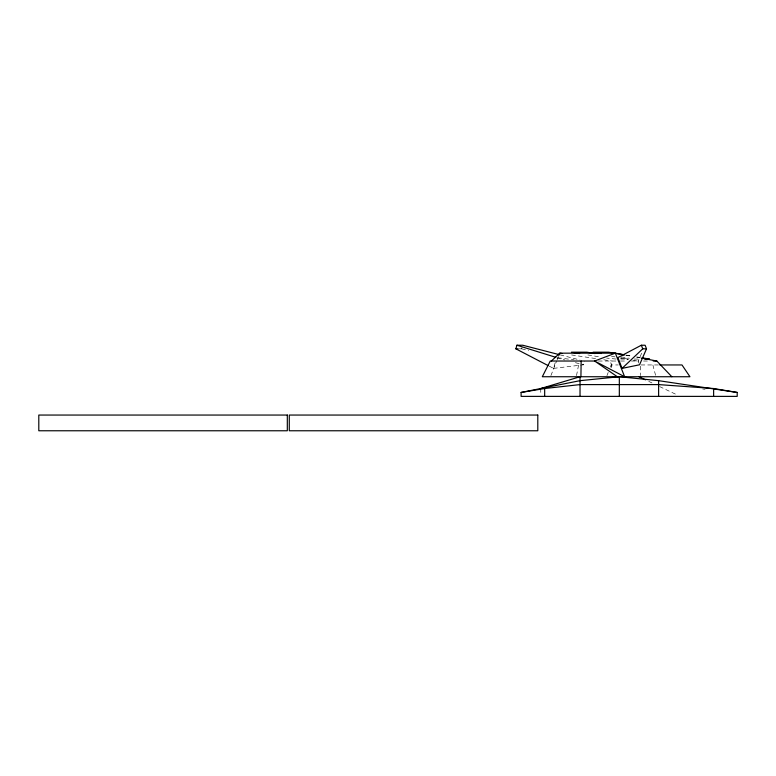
<?xml version="1.0" encoding="UTF-8"?>
<svg xmlns="http://www.w3.org/2000/svg" width="776" height="776" viewBox="0 0 776 776"><rect width="100%" height="100%" fill="white"/><g stroke="black" fill="none" stroke-linecap="round" stroke-linejoin="round"><path stroke-width="0.58" stroke-dasharray="3.88 2.91" d="M611.187 367.756L612.041 361.024L619.306 361.024M576.51 375.613L578.935 363.265M519.338 348.822L521.656 348.822L522.461 346.135M549.185 366.136L553.492 368.377L555.752 360.83M553.492 368.377L583.591 364.788L584.668 361.189M550.912 375.613L556.644 361.024M557.09 359.899L558.41 356.533M606.939 375.671L608.209 372.451M610.314 367.096L611.158 364.953L618.307 364.953M638.852 362.984L638.153 361.189L642.334 351.615M616.047 359.065L606.619 358.085M620.8 359.065L627.929 359.065L620.897 357.881M634.108 359.065L640.054 359.065M598.393 361.024L610.275 361.024L612.594 368.881M620.519 361.024L626.572 361.024M631.412 361.024L638.677 361.024M643.517 361.024L649.57 361.024M640.947 364.953L658.688 364.953M702.668 388.999L705.054 389.242M557.886 357.755L574.182 359.851M571.621 354.952L596.589 358.706M603.718 359.773L612.041 361.024M626.096 355.136L631.965 356.116M636.659 356.902L640.171 357.493M621.207 356.902L629.414 358.279M611.507 356.31L615.028 356.902M587.849 354.933L599.576 356.902M620.267 358.027L628.608 359.501M633.381 360.345L638.153 361.189M626.019 355.185L631.945 356.31M636.689 357.202L640.239 357.881M560.127 354.875L579.992 359.986M521.656 348.822L528.669 350.636M556.712 357.862L564.889 359.967M575.414 362.673L583.591 364.788M648.746 381.394L652.005 382.946M659.6 386.564L676.973 394.839M652.868 364.953L655.672 375.671M640.307 366.126L640.481 375.565M540.746 388.524L540.746 395.265"/><path stroke-width="1.16" d="M580.923 376.738L581.146 361.024M548.118 365.583L515.856 348.822L516.932 345.233L522.733 345.233L558.953 354.564M558.856 355.408L559.738 353.167L615.349 353.167L624.835 354.962M646.515 348.822L639.55 364.788L622.08 368.377L617.88 357.6L641.345 345.233L645.118 345.233L646.515 348.822L642.741 348.822L622.08 368.377M551.348 361.024L559.738 353.167L562.115 353.526M540.746 388.524L580.031 376.738L580.031 396.381M521.103 392.452L580.031 380.667L619.326 376.738L658.62 380.667L737.2 392.452L737.2 396.381L521.103 396.381L521.103 392.452L544.674 388.524L580.031 384.595L658.62 384.595L713.629 388.524L737.2 392.452M515.856 348.822L518.174 348.822M644.808 359.065L649.56 359.065L642.518 357.881M653.208 361.024L656.835 361.024L671.841 376.738M659.852 364.953L681.997 364.953L689.942 376.738L542.308 376.738L550.252 361.024L594.61 361.024L615.349 353.167L624.622 376.738L594.61 361.024L617.337 376.738M623.758 354.739L608.51 352.188L593.058 352.188L601.274 353.555M595.095 353.555L586.879 352.188L571.437 352.188L579.643 353.555M641.432 358.105L656.835 361.024M516.932 345.233L555.577 357.251M638.968 376.738L645.486 379.842M641.345 345.233L642.741 348.822M713.629 388.524L713.629 396.381M658.62 380.667L658.62 396.381M619.326 376.738L619.326 396.381M544.674 388.524L544.674 396.381M287.314 415.053L38.8 415.053L38.8 430.767L287.314 430.767L287.314 415.053M537.797 415.053L289.283 415.053L289.283 430.767L537.797 430.767L537.797 415.053"/></g></svg>
